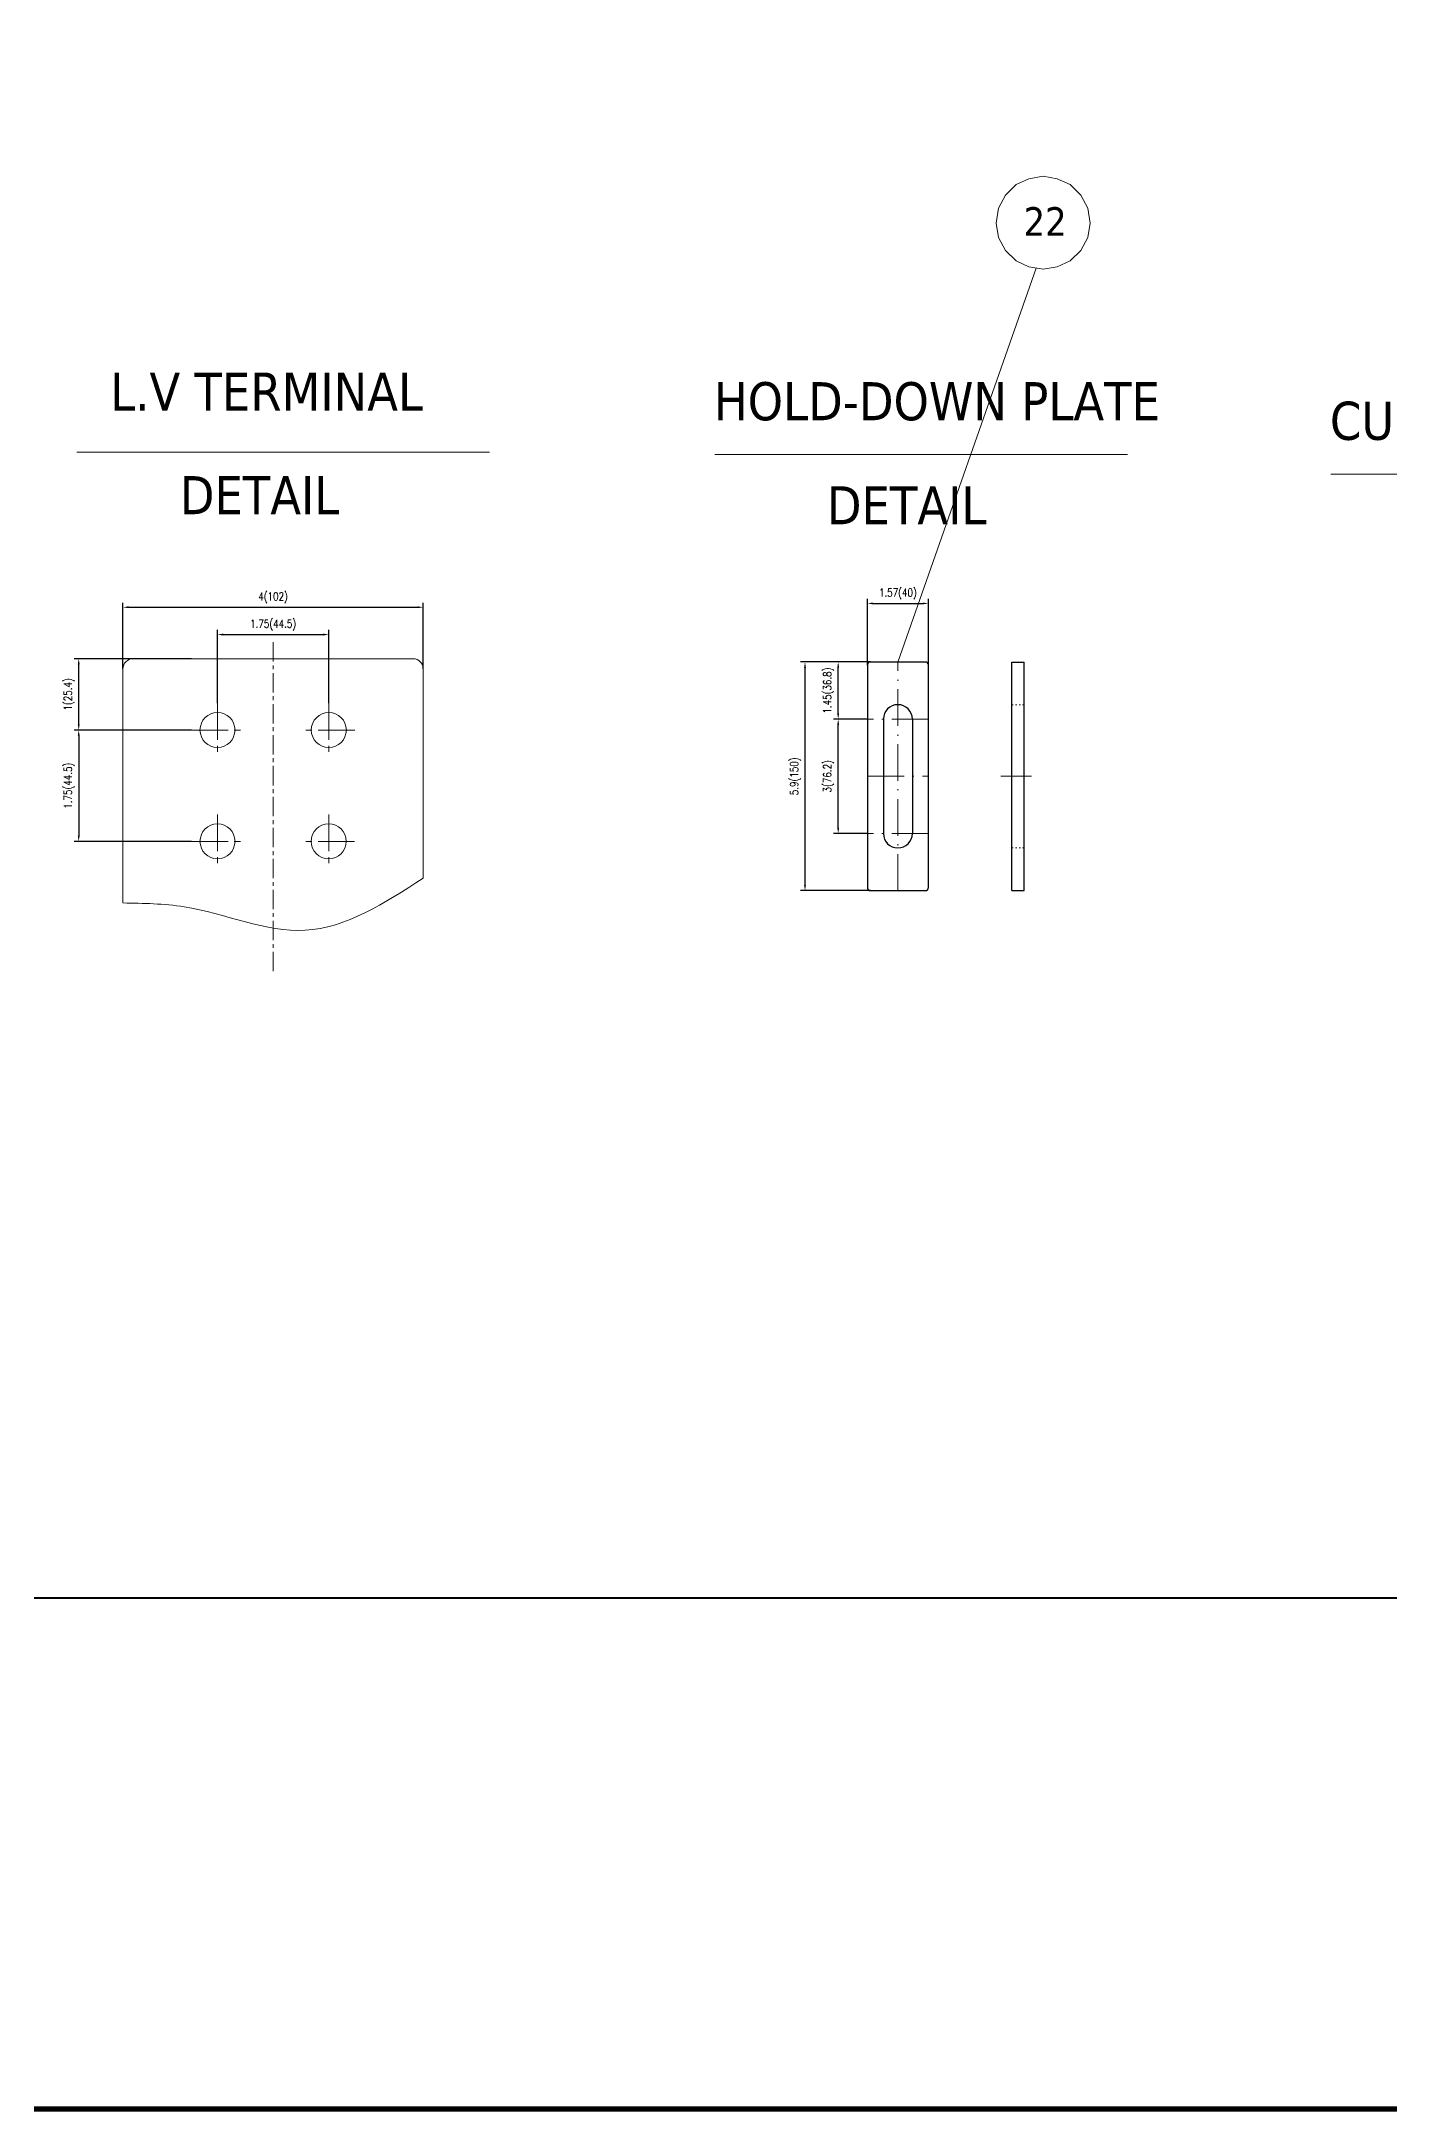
# Model space of a CAD drawing. Header units: millimetres. Extents: x 8127 to 36426, y -6229 to 13228.
# Drawn here: x 11246 to 13015, y 7538 to 10255 of the extents above; entities that cross this region are included whole.
import ezdxf

# ---------------------------------------------------------------- set-up
doc = ezdxf.new("R2010")
doc.units = ezdxf.units.MM
doc.header["$LTSCALE"] = 4
for name, pattern in [('ACAD_ISO03W100', [1.18, 0.47, -0.71]), ('ACAD_ISO10W100', [18, 12, -3, 0, -3]), ('CENTERX2', [101.6, 63.5, -12.7, 12.7, -12.7]), ('点画线', [18, 12, -2, 2, -2])]:
    doc.linetypes.add(name, pattern=pattern)
doc.layers.add('1', color=12, linetype='Continuous')
doc.layers.add('中心线层', color=1, linetype='点画线', lineweight=18, true_color=0xff0000)
doc.layers.add('标注、文本', color=3, linetype='Continuous', lineweight=25)
doc.layers.add('铁心', color=3, linetype='Continuous', lineweight=0)
doc.styles.add('Tahoma$001', font='tahoma.ttf', dxfattribs={"height": 2.159784})
doc.styles.add('TH_GBDIM', font='romans.shx', dxfattribs={"width": 0.8, "bigfont": 'gbcbig.shx'})
doc.dimstyles.new('TH_GBDIM1', dxfattribs={"dimscale": 3, "dimtxt": 3.5, "dimasz": 2.5, "dimexe": 2, "dimexo": 0, "dimgap": 1.5, "dimtad": 1, "dimdec": 1, "dimlfac": 0.03937, "dimzin": 0, "dimdsep": 46, "dimtxsty": 'TH_GBDIM', "dimcen": 2.5, "dimclrd": 3, "dimclre": 256, "dimclrt": 2, "dimadec": 0, "dimazin": 0, "dimtfac": 0.714286, "dimtdec": 1, "dimtmove": 0, "dimatfit": 3, "dimfxl": 1, "dimtzin": 0, "dimlwd": -1, "dimlwe": -1, "dimarcsym": 0})

# ---------------------------------------------------------------- blocks, each defined once
blk = doc.blocks.new('*D239')
at = {"layer": 'Defpoints', "color": 0, "transparency": 16777216}
for p in [(11746.9, 9512.1), (11352.9, 9431.4), (11746.9, 9431.4)]:
    blk.add_point(p, dxfattribs=at)
at = {"layer": '标注、文本', "transparency": 16777216}
for p, q in [((11352.9, 9431.4), (11352.9, 9518.1)), ((11746.9, 9431.4), (11746.9, 9518.1))]:
    blk.add_line(p, q, dxfattribs=at)
at = {"layer": '标注、文本', "color": 3, "transparency": 16777216}
blk.add_line((11360.4, 9512.1), (11739.4, 9512.1), dxfattribs=at)
for points in [[(11360.4, 9513.4), (11360.4, 9510.9), (11352.9, 9512.1)], [(11739.4, 9513.4), (11739.4, 9510.9), (11746.9, 9512.1)]]:
    blk.add_solid(points, dxfattribs=at)
at = {"layer": '标注、文本', "color": 2, "transparency": 16777216, "insert": (11549.9, 9524.6), "char_height": 10.5, "attachment_point": 5, "style": 'TH_GBDIM'}
blk.add_mtext('4(102)', dxfattribs=at)
blk = doc.blocks.new('*D240')
at = {"layer": 'Defpoints', "color": 0, "transparency": 16777216}
for p in [(11294.9, 9444.6), (11443, 9444.6), (11443, 9351)]:
    blk.add_point(p, dxfattribs=at)
at = {"layer": '标注、文本', "transparency": 16777216}
for p, q in [((11443, 9444.6), (11288.9, 9444.6)), ((11443, 9351), (11288.9, 9351))]:
    blk.add_line(p, q, dxfattribs=at)
at = {"layer": '标注、文本', "color": 3, "transparency": 16777216}
blk.add_line((11294.9, 9358.5), (11294.9, 9437.1), dxfattribs=at)
for points in [[(11293.6, 9437.1), (11296.1, 9437.1), (11294.9, 9444.6)], [(11293.6, 9358.5), (11296.1, 9358.5), (11294.9, 9351)]]:
    blk.add_solid(points, dxfattribs=at)
at = {"layer": '标注、文本', "color": 2, "transparency": 16777216, "insert": (11282.4, 9397.8), "char_height": 10.5, "attachment_point": 5, "rotation": 90, "style": 'TH_GBDIM'}
blk.add_mtext('1(25.4)', dxfattribs=at)
blk = doc.blocks.new('*D241')
at = {"layer": 'Defpoints', "color": 0, "transparency": 16777216}
for p in [(11443, 9351), (11294.9, 9204.9), (11443, 9204.9)]:
    blk.add_point(p, dxfattribs=at)
at = {"layer": '标注、文本', "transparency": 16777216}
for p, q in [((11443, 9351), (11288.9, 9351)), ((11443, 9204.9), (11288.9, 9204.9))]:
    blk.add_line(p, q, dxfattribs=at)
at = {"layer": '标注、文本', "color": 3, "transparency": 16777216}
blk.add_line((11294.9, 9343.5), (11294.9, 9212.4), dxfattribs=at)
for points in [[(11293.6, 9343.5), (11296.1, 9343.5), (11294.9, 9351)], [(11293.6, 9212.4), (11296.1, 9212.4), (11294.9, 9204.9)]]:
    blk.add_solid(points, dxfattribs=at)
at = {"layer": '标注、文本', "color": 2, "transparency": 16777216, "insert": (11282.4, 9277.9), "char_height": 10.5, "attachment_point": 5, "rotation": 90, "style": 'TH_GBDIM'}
blk.add_mtext('1.75(44.5)', dxfattribs=at)
blk = doc.blocks.new('*D242')
at = {"layer": 'Defpoints', "color": 0, "transparency": 16777216}
for p in [(11623, 9476.3), (11477, 9386.3), (11623, 9386.2)]:
    blk.add_point(p, dxfattribs=at)
at = {"layer": '标注、文本', "transparency": 16777216}
for p, q in [((11477, 9386.3), (11477, 9482.3)), ((11623, 9386.2), (11623, 9482.3))]:
    blk.add_line(p, q, dxfattribs=at)
at = {"layer": '标注、文本', "color": 3, "transparency": 16777216}
blk.add_line((11484.5, 9476.3), (11615.5, 9476.3), dxfattribs=at)
for points in [[(11484.5, 9477.5), (11484.5, 9475), (11477, 9476.3)], [(11615.5, 9477.5), (11615.5, 9475), (11623, 9476.3)]]:
    blk.add_solid(points, dxfattribs=at)
at = {"layer": '标注、文本', "color": 2, "transparency": 16777216, "insert": (11550, 9488.8), "char_height": 10.5, "attachment_point": 5, "style": 'TH_GBDIM'}
blk.add_mtext('1.75(44.5)', dxfattribs=at)
blk = doc.blocks.new('*D243')
at = {"layer": 'Defpoints', "color": 0, "transparency": 16777216}
for p in [(12409.8, 9517.1), (12329.8, 9436.3), (12409.8, 9436.3)]:
    blk.add_point(p, dxfattribs=at)
at = {"layer": '标注、文本', "transparency": 16777216}
for p, q in [((12329.8, 9436.3), (12329.8, 9523.1)), ((12409.8, 9436.3), (12409.8, 9523.1))]:
    blk.add_line(p, q, dxfattribs=at)
at = {"layer": '标注、文本', "color": 3, "transparency": 16777216}
blk.add_line((12337.3, 9517.1), (12402.3, 9517.1), dxfattribs=at)
for points in [[(12337.3, 9518.4), (12337.3, 9515.9), (12329.8, 9517.1)], [(12402.3, 9518.4), (12402.3, 9515.9), (12409.8, 9517.1)]]:
    blk.add_solid(points, dxfattribs=at)
at = {"layer": '标注、文本', "color": 2, "transparency": 16777216, "insert": (12369.8, 9529.6), "char_height": 10.5, "attachment_point": 5, "style": 'TH_GBDIM'}
blk.add_mtext('1.57(40)', dxfattribs=at)
blk = doc.blocks.new('*D244')
at = {"layer": 'Defpoints', "color": 0, "transparency": 16777216}
for p in [(12247.9, 9440.3), (12333.8, 9440.3), (12333.8, 9140.3)]:
    blk.add_point(p, dxfattribs=at)
at = {"layer": '标注、文本', "transparency": 16777216}
for p, q in [((12333.8, 9440.3), (12241.9, 9440.3)), ((12333.8, 9140.3), (12241.9, 9140.3))]:
    blk.add_line(p, q, dxfattribs=at)
at = {"layer": '标注、文本', "color": 3, "transparency": 16777216}
blk.add_line((12247.9, 9147.8), (12247.9, 9432.8), dxfattribs=at)
for points in [[(12246.6, 9432.8), (12249.1, 9432.8), (12247.9, 9440.3)], [(12246.6, 9147.8), (12249.1, 9147.8), (12247.9, 9140.3)]]:
    blk.add_solid(points, dxfattribs=at)
at = {"layer": '标注、文本', "color": 2, "transparency": 16777216, "insert": (12235.4, 9290.3), "char_height": 10.5, "attachment_point": 5, "rotation": 90, "style": 'TH_GBDIM'}
blk.add_mtext('5.9(150)', dxfattribs=at)
blk = doc.blocks.new('*D245')
at = {"layer": 'Defpoints', "color": 0, "transparency": 16777216}
for p in [(12291.4, 9365.3), (12329.8, 9365.3), (12329.8, 9215.3)]:
    blk.add_point(p, dxfattribs=at)
at = {"layer": '标注、文本', "transparency": 16777216}
for p, q in [((12329.8, 9365.3), (12285.4, 9365.3)), ((12329.8, 9215.3), (12285.4, 9215.3))]:
    blk.add_line(p, q, dxfattribs=at)
at = {"layer": '标注、文本', "color": 3, "transparency": 16777216}
blk.add_line((12291.4, 9222.8), (12291.4, 9357.8), dxfattribs=at)
for points in [[(12290.2, 9357.8), (12292.7, 9357.8), (12291.4, 9365.3)], [(12290.2, 9222.8), (12292.7, 9222.8), (12291.4, 9215.3)]]:
    blk.add_solid(points, dxfattribs=at)
at = {"layer": '标注、文本', "color": 2, "transparency": 16777216, "insert": (12278.9, 9290.3), "char_height": 10.5, "attachment_point": 5, "rotation": 90, "style": 'TH_GBDIM'}
blk.add_mtext('3(76.2)', dxfattribs=at)
blk = doc.blocks.new('*D246')
at = {"layer": 'Defpoints', "color": 0, "transparency": 16777216}
for p in [(12291.4, 9440.3), (12329.8, 9440.3), (12329.8, 9365.3)]:
    blk.add_point(p, dxfattribs=at)
at = {"layer": '标注、文本', "transparency": 16777216}
for p, q in [((12329.8, 9440.3), (12285.4, 9440.3)), ((12329.8, 9365.3), (12285.4, 9365.3))]:
    blk.add_line(p, q, dxfattribs=at)
at = {"layer": '标注、文本', "color": 3, "transparency": 16777216}
blk.add_line((12291.4, 9372.8), (12291.4, 9432.8), dxfattribs=at)
for points in [[(12290.2, 9432.8), (12292.7, 9432.8), (12291.4, 9440.3)], [(12290.2, 9372.8), (12292.7, 9372.8), (12291.4, 9365.3)]]:
    blk.add_solid(points, dxfattribs=at)
at = {"layer": '标注、文本', "color": 2, "transparency": 16777216, "insert": (12278.9, 9402.8), "char_height": 10.5, "attachment_point": 5, "rotation": 90, "style": 'TH_GBDIM'}
blk.add_mtext('1.45(36.8)', dxfattribs=at)

msp = doc.modelspace()

# ---------------------------------------------------------------- linework, layer by layer
at = {"layer": '1', "color": 1, "linetype": 'CENTERX2', "lineweight": 13, "ltscale": 0.1}
msp.add_line((11550.01, 9466.36), (11549.93, 9034.39), dxfattribs=at)
at = {"layer": '1', "color": 0, "lineweight": 40}
msp.add_line((8640.25, 8212.27), (16218.1, 8212.27), dxfattribs=at)
at = {"layer": '1', "color": 0, "lineweight": 40, "const_width": 6.91}
msp.add_lwpolyline([(8640.25, 7541.32), (16218.1, 7541.32), (16218.1, 12987.9), (8640.25, 12987.9), (8640.25, 7541.32)], dxfattribs=at)
at = {"layer": '中心线层', "lineweight": 13}
for p, q in [((11476.96, 9386.27), (11476.96, 9316.59)), ((11623.04, 9386.25), (11623.02, 9316.57)), ((11443.03, 9350.99), (11510.88, 9350.99)), ((11656.95, 9350.96), (11589.1, 9350.98)), ((11476.96, 9240.17), (11476.96, 9170.49)), ((11622.99, 9240.15), (11622.97, 9170.47)), ((11443.03, 9204.89), (11510.88, 9204.89)), ((11656.91, 9204.86), (11589.06, 9204.88))]:
    msp.add_line(p, q, dxfattribs=at)
at = {"layer": '标注、文本', "lineweight": 13}
for p, q in [((11352.86, 9124.03), (11352.88, 9431.43)), ((11366.01, 9444.56), (11733.73, 9444.56)), ((11746.82, 9156.43), (11746.86, 9431.43))]:
    msp.add_line(p, q, dxfattribs=at)
at = {"layer": '标注、文本'}
for p, q in [((12329.78, 9436.26), (12329.78, 9144.26)), ((12405.78, 9440.26), (12333.78, 9440.26)), ((12409.78, 9144.26), (12409.78, 9436.26)), ((12519.29, 9140.26), (12519.29, 9440.26)), ((12519.29, 9440.26), (12535.29, 9440.26)), ((12535.29, 9140.26), (12535.29, 9440.26)), ((12350.78, 9365.26), (12350.78, 9215.26)), ((12388.78, 9365.26), (12388.78, 9215.26)), ((12333.78, 9140.26), (12405.78, 9140.26)), ((12519.29, 9140.26), (12535.29, 9140.26))]:
    msp.add_line(p, q, dxfattribs=at)
at = {"layer": '标注、文本', "color": 1, "linetype": 'ACAD_ISO10W100', "lineweight": 18}
for p, q in [((12369.78, 9140.26), (12369.78, 9440.26)), ((12409.78, 9365.26), (12329.78, 9365.26)), ((12329.78, 9290.26), (12409.78, 9290.26)), ((12504.88, 9290.26), (12544.88, 9290.26)), ((12409.78, 9215.26), (12329.78, 9215.26))]:
    msp.add_line(p, q, dxfattribs=at)
at = {"layer": '标注、文本', "color": 2, "linetype": 'ACAD_ISO03W100', "lineweight": 18}
for p, q in [((12519.29, 9384.26), (12535.29, 9384.26)), ((12519.29, 9196.26), (12535.29, 9196.26))]:
    msp.add_line(p, q, dxfattribs=at)
at = {"layer": '标注、文本', "lineweight": 13}
for centre in [(11476.96, 9350.99), (11623.03, 9350.97), (11476.96, 9204.89), (11622.98, 9204.87)]:
    msp.add_circle(centre, 22.98, dxfattribs=at)
for centre, start, end in [((11366.01, 9431.43), 90, 180), ((11733.73, 9431.43), 0, 90)]:
    msp.add_arc(centre, 13.13, start, end, dxfattribs=at)
at = {"layer": '标注、文本'}
for centre, radius, start, end in [((12333.78, 9436.26), 4, 90, 180), ((12405.78, 9436.26), 4, 0, 90), ((12369.78, 9365.26), 19, 0, 180), ((12369.78, 9215.26), 19, 180, 0), ((12333.78, 9144.26), 4, 180, 270), ((12405.78, 9144.26), 4, 270, 0)]:
    msp.add_arc(centre, radius, start, end, dxfattribs=at)
at = {"layer": '标注、文本', "lineweight": 13}
msp.add_open_spline([(11352.83, 9124.03), (11379.63, 9123.65), (11460.19, 9122.49), (11597.07, 9059.78), (11696.14, 9123.72), (11746.82, 9156.43)], degree=3, knots=[0, 0, 0, 0, 73.6094398, 221.2812779, 375.9462142, 375.9462142, 375.9462142, 375.9462142], dxfattribs=at)
at = {"layer": '铁心', "lineweight": 13}
for p, q in [((11833.89, 9715.47), (11292.39, 9715.47)), ((12671.05, 9712.54), (12129.56, 9712.54)), ((13479.39, 9686.89), (12937.89, 9686.89))]:
    msp.add_line(p, q, dxfattribs=at)
msp.add_lwpolyline([(12622.15, 10016.02), (12618.83, 10035.9), (12609.8, 10053.07), (12595.94, 10066.93), (12578.78, 10074.45), (12560.4, 10077.77), (12541.73, 10074.45), (12524.86, 10066.93), (12511.01, 10053.07), (12501.67, 10035.9), (12498.66, 10016.02), (12501.67, 9997.35), (12511.01, 9980.48), (12524.86, 9966.63), (12541.73, 9958.8), (12560.4, 9955.79), (12578.78, 9958.8), (12595.94, 9966.63), (12609.8, 9980.48), (12618.83, 9997.35)], close=True, dxfattribs=at)
msp.add_lwpolyline([(12369.78, 9440.26), (12551.07, 9957.29), (12551.07, 9957.29)], dxfattribs=at)

# ---------------------------------------------------------------- texts
at = {"layer": '铁心', "lineweight": 13, "style": 'Tahoma$001'}
for s, height, p in [('22', 37.589, (12534.73, 9999.6)), ('L.V TERMINAL', 50, (11336.04, 9770.17)), ('HOLD-DOWN PLATE', 50, (12128.3, 9757.54)), ('CUPPED WASHER', 50, (12936.64, 9731.89)), ('DETAIL', 50, (11427.51, 9634.23)), ('DETAIL', 50, (12276.63, 9620.96))]:
    msp.add_text(s, height=height, dxfattribs=at).set_placement(p)

# ---------------------------------------------------------------- dimensions: what is measured, and where the dimension line sits
at = {"layer": '标注、文本'}
for base, p1, p2, text, picture, middle in [((12409.78, 9517.13), (12329.78, 9436.26), (12409.78, 9436.26), '1.57(40)', '*D243', (12369.78, 9529.63)), ((11746.86, 9512.12), (11352.88, 9431.43), (11746.86, 9431.37), '4(102)', '*D239', (11549.87, 9524.62)), ((11623.04, 9476.25), (11476.96, 9386.27), (11623.04, 9386.23), '1.75(44.5)', '*D242', (11550, 9488.75))]:
    dim = msp.add_linear_dim(base=base, p1=p1, p2=p2, text=text, dimstyle='TH_GBDIM1', dxfattribs=at)
    dim.commit()
    dim.dimension.update_dxf_attribs({"geometry": picture, "text_midpoint": middle})
for base, p1, p2, text, picture, middle in [((11294.9, 9444.56), (11443.03, 9350.99), (11443.03, 9444.56), '1(25.4)', '*D240', (11282.4, 9397.78)), ((12247.87, 9440.26), (12333.78, 9140.26), (12333.78, 9440.26), '5.9(150)', '*D244', (12235.37, 9290.26)), ((12291.45, 9440.26), (12329.78, 9365.26), (12329.78, 9440.26), '1.45(36.8)', '*D246', (12278.95, 9402.76)), ((11294.9, 9204.89), (11443.03, 9350.99), (11443.03, 9204.89), '1.75(44.5)', '*D241', (11282.4, 9277.94)), ((12291.45, 9365.26), (12329.78, 9215.26), (12329.78, 9365.26), '3(76.2)', '*D245', (12278.95, 9290.26))]:
    dim = msp.add_linear_dim(base=base, p1=p1, p2=p2, angle=90, text=text, dimstyle='TH_GBDIM1', dxfattribs=at)
    dim.commit()
    dim.dimension.update_dxf_attribs({"geometry": picture, "text_midpoint": middle})

doc.saveas('drawing.dxf')
